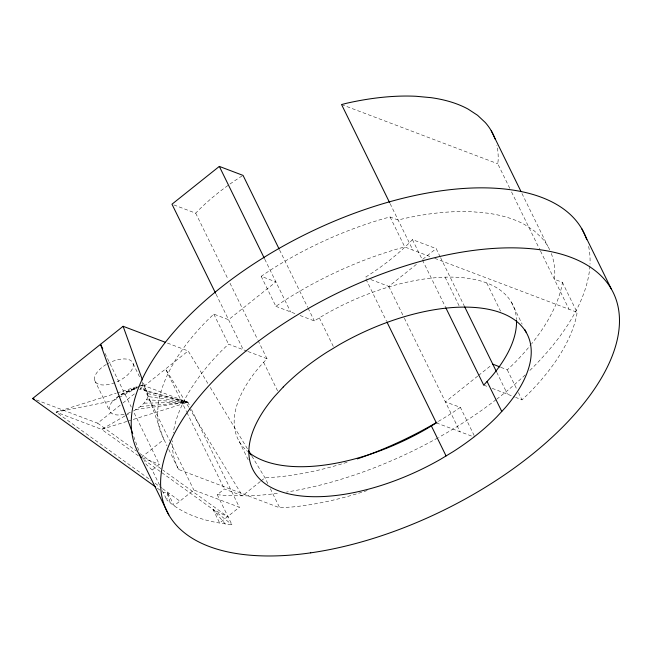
<?xml version="1.0" encoding="UTF-8"?>
<svg xmlns="http://www.w3.org/2000/svg" width="652" height="652" viewBox="0 0 652 652"><rect width="100%" height="100%" fill="white"/><g stroke="black" fill="none" stroke-linecap="round" stroke-linejoin="round"><path stroke-width="0.49" stroke-dasharray="3.26 2.44" d="M260.327 481.518L242.422 495.813L224.378 488.976L217.238 494.672L231.933 524.673C208.77 522.342 184.549 515.928 166.888 500.019L167.499 492.195L163.147 492.382M509.766 188.298L497.737 163.742L498.136 160.563A210.286 102.274 -26.1 0 0 496.873 145.225M551.282 253.489A210.286 102.274 -26.1 0 1 554.722 276.073L554.322 279.252L562.383 282.308L562.057 284.94A219.846 106.92 -26.1 0 1 531.673 343.743M562.383 282.308L577.077 312.308L576.751 314.94A219.846 106.92 -26.1 0 1 528.87 393.327L521.999 399.872L515.626 397.353M133.53 410.988C138.566 408.185 143.448 404.729 146.545 399.766C150.685 393.506 143.839 387.557 141.997 381.819M127.816 421.151L187.923 402.251L142.389 384.99L140.27 388.983L187.923 402.251L189.708 405.903M173.88 204.924L195.706 213.196L197.271 211.509A152.935 74.377 -26.1 0 1 240.735 176.806L243.057 175.404M258.078 340.515L266.994 358.706L260.018 366.261A152.935 74.377 -26.1 0 0 247.646 451.469M440.165 256.79L436.155 248.608L412.431 239.61L410.866 241.305A152.935 74.377 -26.1 0 1 367.394 276L365.079 277.402L366.978 278.127M549.693 249.797A210.286 102.274 -26.1 0 0 541.861 238.029L534.159 230.808L524.787 224.655A210.286 102.274 -26.1 0 0 487.631 213.171L472.627 211.778A210.286 102.274 -26.1 0 0 403.409 218.713L398.152 220.05L390.092 216.994L385.731 218.102A219.846 106.92 -26.1 0 0 269.618 270.613L261.175 276.326L275.91 281.917L228.567 319.708L213.823 314.117L207.132 320.491A219.846 106.92 -26.1 0 0 160.645 432.366L166.985 445.813M247.059 351.151L228.526 344.117L221.827 350.491A219.846 106.92 -26.1 0 0 173.236 432.895M500.932 367.353L507.297 369.871L514.175 363.327A219.846 106.92 -26.1 0 0 531.046 344.525M139.642 386.147L121.011 394.436L113.081 400.76L56.113 412.121L150.995 480.328M36.373 399.969L97.645 423.197L122.136 403.653M122.926 403.017L135.567 392.928M139.52 389.782L188.167 350.947L208.167 383.963M141.28 457.476L163.864 439.456L142.633 380.491M159.642 485.227L152.193 470.01L159.324 464.314L133.497 411.591M370.776 279.561L388.804 286.399L418.005 263.09M422.74 259.317L436.155 248.608M161.875 472.684L213.033 509.457L219.659 522.986L239.365 507.256L193.831 489.994L174.125 505.724L167.499 492.195L170.294 503.214M261.11 480.899L264.997 477.794L278.184 476.922A219.846 106.92 -26.1 0 0 347.85 462.032M477.745 376.082L445.389 401.901L460.361 407.337L474.167 435.52M478.535 375.446L491.16 365.373M261.175 276.326L275.869 306.326L284.313 300.621A219.846 106.92 -26.1 0 1 400.434 248.102L404.786 246.994L430.939 256.912M460.361 407.337L451.689 413.205A219.846 106.92 -26.1 0 1 437.875 421.681M140.759 386.025L142.389 384.99L169.675 440.687M300.099 315.511L314.337 320.914L324.696 314.631A152.935 74.377 -26.1 0 1 516.449 319.097M124.915 415.96L101.647 429.383L56.113 412.121L116.211 393.221M125.779 415.463L130.082 412.977M137.059 387.858L113.081 400.76A21.027 10.228 -26.1 0 0 126.162 413.808M140.612 385.951L142.389 384.99L143.88 389.741L146.447 391.322L187.923 402.251L136.113 409.497A21.027 10.228 -26.1 0 1 133.717 410.817M116.635 397.443L137.059 387.565M140.612 385.854L142.389 384.99M125.893 391.933L137.116 387.361M121.011 394.436L136.814 387.451M117.181 392.92L137.539 386.514M126.847 421.461L101.647 429.383L138.77 456.074M130.962 390.124L135.869 389.114M140.49 406.489L187.923 402.251L147.792 393.637L146.447 391.322M168.762 449.456L178.558 469.456L279.7 507.794L292.887 506.922A219.846 106.92 -26.1 0 0 369.187 489.856M144.043 403.164L187.923 402.251L147.825 396.514M146.545 399.766L187.923 402.251M217.238 494.672L228.322 495.699L247.336 495.854A248.526 120.865 -26.1 0 0 279.333 493.116M436.359 422.912L474.126 437.003M341.567 104.548L497.737 163.742M434.754 258.355L577.077 312.308M275.869 306.326L296.301 314.077M483.711 385.12L488.454 386.913M492.252 388.356L514.721 396.995M248.004 351.51L266.994 358.706M167.425 343.082L188.167 350.947M142.234 457.834L159.324 464.314M225.29 524.061L213.033 509.457L228.2 517.044L162.918 470.116M97.645 423.197L136.48 451.111M139.789 453.49L162.095 469.53M143.725 459.636L161.052 472.089M155.119 483.295L161.72 488.046M162.544 488.633L179.903 501.111M157.368 488.226L161.492 491.192M213.033 509.457L231.933 524.673M152.193 470.01L146.504 464.68L144.182 461.477M210.27 387.435L247.63 449.122M251.843 456.074L264.997 477.794L268.119 484.159M188.738 407.198L165.584 368.967L186.521 411.697M189.267 408.07L242.422 495.813M521.967 193.497L547.81 246.244M511.551 191.941L540.06 250.148M540.508 251.053L569.017 309.252M511.47 302.341L522.154 324.158M486.759 282.984L500.565 311.167M507.297 369.871L516.653 388.959M518.438 392.602L521.999 399.872M440.613 257.703L464.224 305.902M496.751 372.292L507.435 394.11M445.088 277.173L459.782 307.173M412.431 239.61L445.397 306.905M390.132 203.677L412.846 250.05M390.092 216.994L404.786 246.994M388.804 286.399L403.955 317.32M404.403 318.233L460.092 431.901M365.968 279.219L386.465 321.053M319.333 317.883L334.028 347.883M279.586 249.977L307.654 307.271M308.103 308.176L314.337 320.914M264.777 259.178L290.613 311.917M195.706 213.196L228.233 279.586M230.009 283.221L257.638 339.602M263.628 362.349L278.322 392.349M216.089 294.239L243.261 349.708M213.823 314.117L228.526 344.117M270.344 488.698L279.7 507.794M239.235 441.486L248.583 460.573M191.501 409.562L239.365 507.256M186.961 412.61L224.378 488.976M133.089 363.637L140.221 378.184M170.123 441.6L193.831 489.994M104.988 353.4L131.264 407.044M162.275 490.597L166.888 500.019M94.638 380.295L109.332 410.295M178.558 469.456L175.339 462.366A219.846 106.92 -26.1 0 1 172.462 440.744M133.75 436.555L139.569 452.724M107.091 363.979A21.027 10.228 -26.1 0 1 132.69 362.593A21.027 10.228 -26.1 0 1 116.537 381.99M114.85 382.675A21.027 10.228 -26.1 0 1 94.939 381.135A21.027 10.228 -26.1 0 1 106.309 364.435M130.392 412.341A21.027 10.228 -26.1 0 1 127.001 413.564M588.609 246.423A248.526 120.865 -26.1 0 1 590.003 264.101M589.897 265.975A248.526 120.865 -26.1 0 1 528.739 371.534M525.21 374.9A248.526 120.865 -26.1 0 1 496.914 399.016M496.123 399.627A248.526 120.865 -26.1 0 1 438.576 437.476M437.696 437.965A248.526 120.865 -26.1 0 1 286.399 492.073"/><path stroke-width="0.98" d="M279.146 249.064L243.057 175.404L219.325 166.407L171.981 204.198L215.641 293.335M155.714 487.036L32.6 398.535L123.114 326.285L165.543 342.365M32.6 398.535L34.483 399.252M492.741 364.109L500.019 366.994M586.751 239.659A248.526 120.865 -26.1 0 0 310.645 231.827A248.526 120.865 -26.1 0 0 139.463 454.966L141.28 457.476M248.689 450.858L251.313 455.202M581.845 228.852L611.234 288.852M491.225 130.742L521.078 191.68M524.827 329.61L526.164 332.341M464.672 306.815L496.302 371.387M487.077 381.477L501.771 411.477M445.838 307.817L483.711 385.12L490.687 377.557A152.935 74.377 -26.1 0 0 516.498 320.075M389.684 202.772L341.567 104.548L346.823 103.203A210.286 102.274 -26.1 0 1 416.033 96.276L431.045 97.661A210.286 102.274 -26.1 0 1 468.201 109.153L477.574 115.298L485.275 122.519A210.286 102.274 -26.1 0 1 495.047 138.933M386.913 321.966L436.359 422.912L426.009 429.187A152.935 74.377 -26.1 0 1 249.162 452.708M431.371 425.935L446.066 455.935M219.325 166.407L264.329 258.265M102.763 348.861L100.538 344.313L132.723 433.702M139.463 454.966L168.86 514.966M123.114 326.285L142.291 379.545M436.995 422.203A219.846 106.92 -26.1 0 1 357.329 458.886M283.253 387.011L274.712 396.261A152.935 74.377 -26.1 0 0 278.64 490.834A152.935 74.377 -26.1 0 0 440.703 459.187L453.376 451.51A152.935 74.377 -26.1 0 0 496.848 416.807L505.381 407.565A152.935 74.377 -26.1 0 0 501.453 312.984A152.935 74.377 -26.1 0 0 339.39 344.639L326.717 352.316A152.935 74.377 -26.1 0 0 283.253 387.011M310.735 552.839A248.526 120.865 -26.1 0 0 616.148 299.659A248.526 120.865 -26.1 0 0 243.261 353.237A248.526 120.865 -26.1 0 0 310.735 552.839"/></g></svg>
